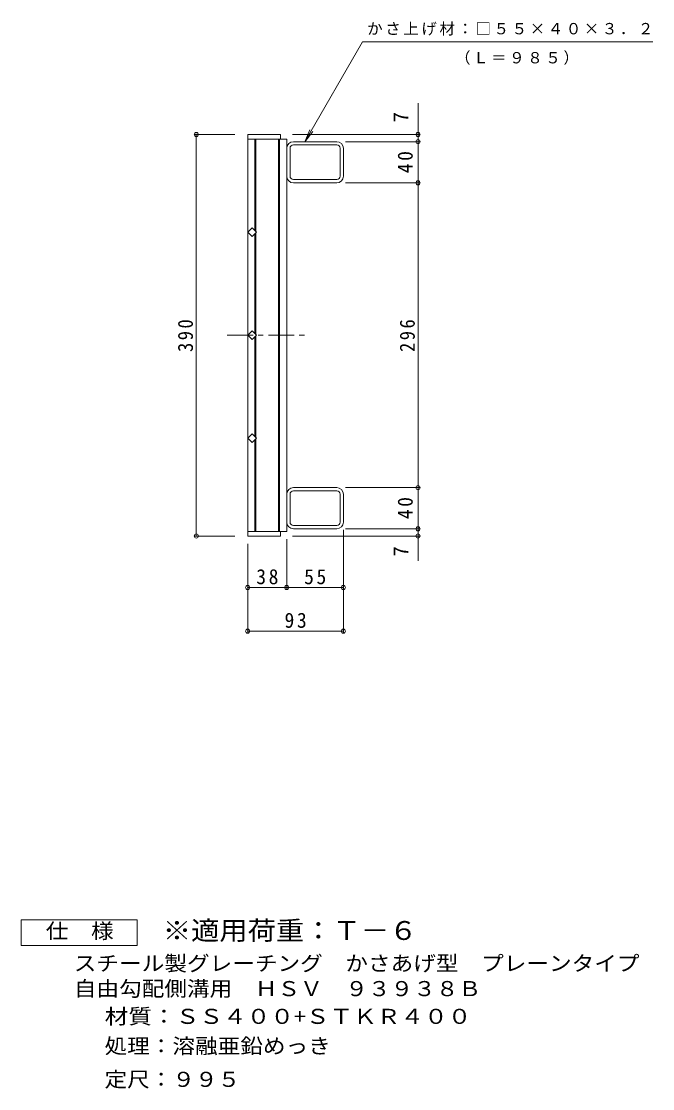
# Model space of a CAD drawing. Units: millimetres, scale not verified. Extents: x -758 to 856, y -686 to 597.
# Drawn here: x 242 to 856, y -518 to 519 of the extents above; entities that cross this region are included whole.
import ezdxf
from ezdxf.enums import TextEntityAlignment as Align

# ---------------------------------------------------------------- set-up
doc = ezdxf.new("R2010")
doc.units = ezdxf.units.MM
doc.header["$LTSCALE"] = 5
doc.header["$PDMODE"] = 32
doc.header["$PDSIZE"] = 4
doc.linetypes.add('CHAIN1', pattern=[8, 5, -1, 1, -1])
for name, color, linetype, lineweight in [('A-1_ピット', 2, 'Continuous', 9), ('A-2_蓋', 3, 'Continuous', 9), ('A-4_寸法', 7, 'Continuous', 9), ('F-4_F-4ﾚｲﾔ', 2, 'Continuous', 9)]:
    doc.layers.add(name, color=color, linetype=linetype, lineweight=lineweight)
doc.layers.add('F-5_F-5ﾚｲﾔ', color=3, linetype='Continuous')
doc.styles.add('ＭＳ ゴシック', font='')
doc.styles.get('ＭＳ ゴシック').set_extended_font_data('MS Gothic')

msp = doc.modelspace()

# ---------------------------------------------------------------- linework, layer by layer
at = {"layer": 'A-1_ピット'}
for p, q in [((500.162, 368.573), (500.162, 395.773)), ((503.362, 368.573), (503.362, 395.772)), ((548.762, 402.172), (506.562, 402.172)), ((548.762, 398.973), (506.562, 398.973)), ((551.962, 368.573), (551.962, 395.772)), ((555.162, 368.573), (555.162, 395.773)), ((506.562, 365.373), (548.762, 365.373)), ((548.762, 362.172), (506.562, 362.172)), ((548.762, 66.172), (506.562, 66.172)), ((506.562, 62.972), (548.762, 62.972)), ((500.162, 59.772), (500.162, 32.572)), ((503.362, 59.772), (503.362, 32.573)), ((551.962, 59.772), (551.962, 32.573)), ((555.162, 59.772), (555.162, 32.572)), ((548.762, 29.372), (506.562, 29.372)), ((548.762, 26.173), (506.562, 26.173))]:
    msp.add_line(p, q, dxfattribs=at)
for centre, radius, start, end in [((506.562, 395.773), 6.4, 90, 180), ((506.562, 395.772), 3.2, 90, 180), ((548.762, 395.773), 6.4, 0, 90), ((548.762, 395.772), 3.2, 0, 90), ((506.562, 368.573), 6.4, 180, 270), ((506.562, 368.573), 3.2, 180, 270), ((548.762, 368.573), 6.4, 270, 0), ((548.762, 368.573), 3.2, 270, 0), ((506.562, 59.772), 6.4, 90, 180), ((506.562, 59.772), 3.2, 90, 180), ((548.762, 59.772), 6.4, 0, 90), ((548.762, 59.772), 3.2, 0, 90), ((506.562, 32.572), 6.4, 180, 270), ((506.562, 32.573), 3.2, 180, 270), ((548.762, 32.573), 3.2, 270, 0), ((548.762, 32.572), 6.4, 270, 0)]:
    msp.add_arc(centre, radius, start, end, dxfattribs=at)
at = {"layer": 'A-2_蓋'}
for p, q in [((462.162, 409.172), (462.162, 19.173)), ((462.162, 404.673), (500.162, 404.673)), ((469.162, 404.673), (469.162, 315.658)), ((470.162, 404.673), (470.162, 314.658)), ((492.162, 404.673), (492.162, 23.672)), ((493.162, 404.673), (493.162, 23.672)), ((500.162, 404.673), (500.162, 23.672)), ((469.162, 312.687), (469.162, 215.658)), ((470.162, 313.687), (470.162, 214.658)), ((469.162, 115.658), (469.162, 212.687)), ((470.162, 114.658), (470.162, 213.687)), ((469.162, 23.672), (469.162, 112.687)), ((470.162, 23.672), (470.162, 113.687)), ((462.162, 23.672), (500.162, 23.672))]:
    msp.add_line(p, q, dxfattribs=at)
at = {"layer": 'A-2_蓋', "linetype": 'CHAIN1'}
msp.add_line((442.351, 214.172), (520.276, 214.172), dxfattribs=at)
at = {"layer": 'A-2_蓋'}
for points in [[(462.162, 409.172), (494.162, 409.172), (494.162, 404.673)], [(462.162, 19.173), (494.162, 19.173), (494.162, 23.672)]]:
    msp.add_lwpolyline(points, dxfattribs=at)
for points in [[(470.647, 314.173), (466.405, 309.93), (462.162, 314.173), (466.405, 318.415)], [(470.647, 214.172), (466.405, 209.93), (462.162, 214.172), (466.405, 218.415)], [(470.647, 114.172), (466.405, 118.415), (462.162, 114.172), (466.405, 109.93)]]:
    msp.add_lwpolyline(points, close=True, dxfattribs=at)
at = {"layer": 'A-4_寸法'}
for p, q in [((517.755, 402.173), (573.758, 499.172)), ((855.873, 499.172), (573.758, 499.172)), ((627.824, -4.824), (627.824, 439.638)), ((449.662, 409.172), (410.662, 409.172)), ((412.162, 19.173), (412.162, 409.172)), ((505.662, 409.172), (629.324, 409.172)), ((517.755, 402.173), (522.538, 413.721)), ((517.755, 402.173), (525.364, 412.089)), ((557.415, 402.173), (629.324, 402.173)), ((557.415, 362.172), (629.324, 362.172)), ((557.415, 66.172), (629.324, 66.172)), ((555.162, 25.072), (555.162, -74.684)), ((557.415, 26.173), (629.324, 26.173)), ((449.662, 19.173), (410.662, 19.173)), ((462.162, 11.672), (462.162, -74.684)), ((500.162, 16.173), (500.162, -32.327)), ((505.662, 19.173), (629.324, 19.173)), ((462.162, -30.827), (500.162, -30.827)), ((500.162, -30.827), (555.162, -30.827)), ((555.162, -38.327), (555.162, -32.327)), ((462.162, -73.184), (555.162, -73.184))]:
    msp.add_line(p, q, dxfattribs=at)
for p in [(412.162, 409.172), (627.824, 409.172), (627.824, 402.173), (627.824, 362.172), (627.824, 66.172), (412.162, 19.173), (627.824, 26.173), (627.824, 19.173), (462.162, -30.827), (500.162, -30.827), (555.162, -30.827), (462.162, -73.184), (555.162, -73.184)]:
    msp.add_point(p, dxfattribs=at)
at = {"layer": 'F-4_F-4ﾚｲﾔ'}
msp.add_lwpolyline([(242.132, -378.588), (242.132, -353.588), (354.632, -353.588), (354.632, -378.588)], close=True, dxfattribs=at)

# ---------------------------------------------------------------- texts
at = {"layer": 'A-4_寸法', "color": 2, "style": 'ＭＳ ゴシック'}
for p in [(622.824, 420.973), (622.824, -0.696)]:
    msp.add_text('7', height=14.66, rotation=90, dxfattribs=at).set_placement(p, align=Align.BOTTOM_LEFT)
at = {"layer": 'A-4_寸法', "char_height": 11, "attachment_point": 7, "style": 'ＭＳ ゴシック'}
for s, insert in [('\\T1.17;かさ上げ材：□５５×４０×３．２', (578.373, 505.246)), ('\\T1.17;（Ｌ＝９８５）', (663.773, 476.78))]:
    msp.add_mtext(s, dxfattribs=dict(at, insert=insert))
at = {"layer": 'A-4_寸法', "color": 2, "char_height": 14.66, "attachment_point": 7, "rotation": 90, "style": 'ＭＳ ゴシック'}
for s, insert in [('\\T1.27;\\W0.95;40', (622.824, 371.547)), ('\\T1.27;\\W0.9;390', (409.162, 197.922)), ('\\T1.27;\\W0.9;296', (624.824, 197.922)), ('\\T1.27;\\W0.95;40', (622.824, 35.548))]:
    msp.add_mtext(s, dxfattribs=dict(at, insert=insert))
at = {"layer": 'A-4_寸法', "color": 2, "char_height": 14.66, "attachment_point": 7, "style": 'ＭＳ ゴシック'}
for s, insert in [('\\T1.27;\\W0.95;38', (470.537, -27.827)), ('\\T1.27;\\W0.95;55', (517.037, -27.827)), ('\\T1.27;\\W0.95;93', (498.037, -70.184))]:
    msp.add_mtext(s, dxfattribs=dict(at, insert=insert))
at = {"layer": 'F-4_F-4ﾚｲﾔ', "style": 'ＭＳ ゴシック'}
for s, width, p in [('仕\u3000様', 1.1, (265.882, -376.089)), ('スチール製グレーチング\u3000かさあげ型\u3000プレーンタイプ', 1.1, (293.177, -407.549)), ('自由勾配側溝用\u3000ＨＳＶ\u3000９３９３８Ｂ', 1.1, (293.177, -432.089)), ('材質：ＳＳ４００+ＳＴＫＲ４００', 1.15, (323.225, -459.038)), ('処理：溶融亜鉛めっき', 1.1, (323.033, -487.807)), ('定尺：９９５', 1.1, (323.033, -520.218))]:
    msp.add_text(s, height=14.66, dxfattribs=dict(at, width=width)).set_placement(p, align=Align.BOTTOM_LEFT)
at = {"layer": 'F-5_F-5ﾚｲﾔ', "style": 'ＭＳ ゴシック', "width": 1.1}
msp.add_text('※適用荷重：Ｔ－６', height=18.33, dxfattribs=at).set_placement((379.632, -378.588), align=Align.BOTTOM_LEFT)

doc.saveas('drawing.dxf')
